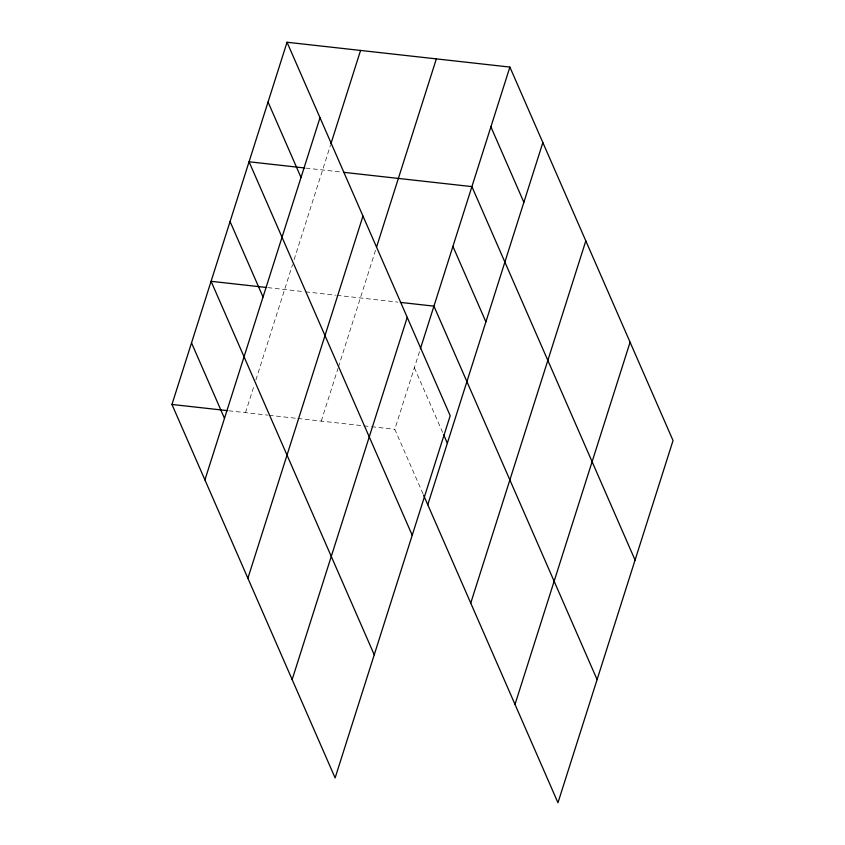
<?xml version="1.0" encoding="UTF-8"?>
<svg xmlns="http://www.w3.org/2000/svg" width="845" height="845" viewBox="0 0 845 845"><rect width="100%" height="100%" fill="white"/><g stroke="black" fill="none" stroke-linecap="round" stroke-linejoin="round"><path stroke-width="0.63" stroke-dasharray="4.22 3.17" d="M245.494 412.656L254.282 385.003M255.877 379.986L292.539 264.601M294.113 259.616L330.511 145.076M321.269 421.095L338.032 368.314M338.433 367.057L375.824 249.391M423.07 493.976L394.805 429.292L419.965 350.126M305.827 168.102L342.193 172.158M267.854 287.638L304.221 291.683M305.52 291.831L335.571 295.18M336.88 295.327L397.805 302.119M228.72 410.786L267.707 415.127M269.016 415.275L296.447 418.328M297.757 418.476L362.558 425.7M363.846 425.838L370.3 426.567M371.589 426.704L394.805 429.292M414.377 367.723L442.632 432.408"/><path stroke-width="1.27" d="M287.036 42.25L450.195 415.708L335.116 777.918L171.958 404.459L287.036 42.25L509.884 67.082L673.043 440.541L557.964 802.75L423.599 495.181M204.923 479.928L320.001 117.719M330.902 143.83L360.572 50.446M247.891 578.265L362.959 216.056M376.616 246.898L436.347 58.886M292.148 679.581L407.227 317.371M420.366 348.869L509.884 67.082M427.781 504.761L542.86 142.552M470.739 603.098L585.817 240.888M515.006 704.413L630.085 342.204M304.538 167.965L249.053 161.775L412.212 535.234M343.503 172.306L471.911 186.618L635.07 560.066M266.555 287.49L211.081 281.311L374.24 654.769M400.393 302.404L433.939 306.143L597.098 679.602M171.958 404.459L227.432 410.638M490.892 126.845L523.868 202.314M452.92 246.381L485.896 321.839M443.678 434.795L447.343 443.181M268.045 102.013L301.01 177.482M230.072 221.538L263.038 297.007M191.519 342.88L224.485 418.349"/></g></svg>
